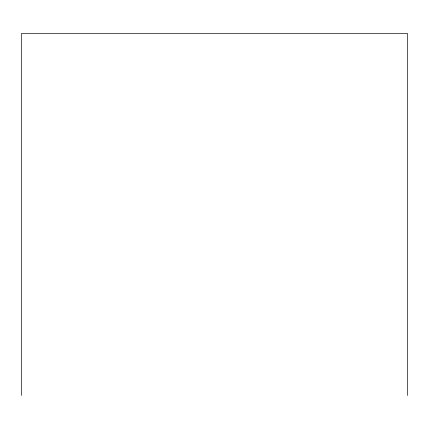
<?xml version="1.0" encoding="UTF-8"?>
<svg xmlns="http://www.w3.org/2000/svg" width="429" height="429" viewBox="0 0 429 429"><rect width="100%" height="100%" fill="white"/><g stroke="black" fill="none" stroke-linecap="round" stroke-linejoin="round"><path stroke-width="0.64" d="M407.55 395.49L407.55 33.51L21.45 33.51L21.45 395.49"/></g></svg>
